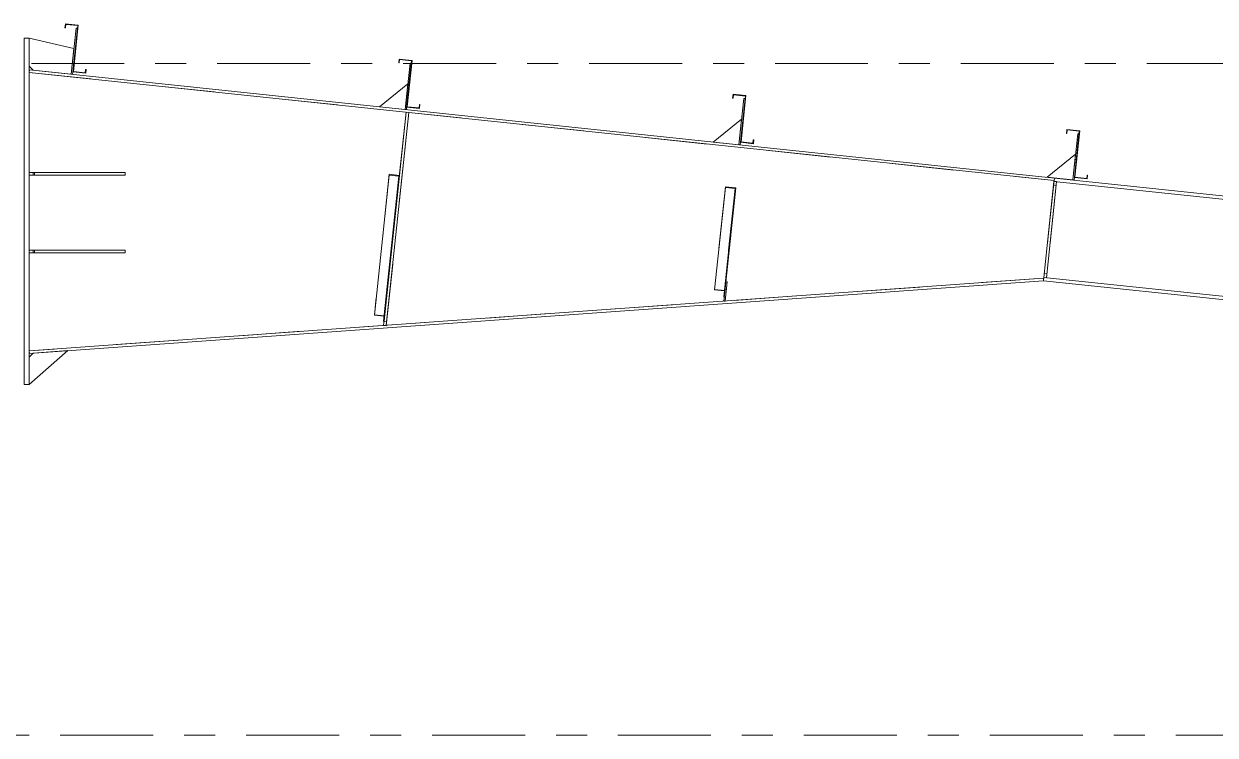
# Model space of a CAD drawing. Header units: millimetres. Extents: x -49 to 773, y -77 to 497.
# Drawn here: x 350.06 to 388.5, y 431.61 to 454.57 of the extents above; entities that cross this region are included whole.
import ezdxf

# ---------------------------------------------------------------- set-up
doc = ezdxf.new("R2010")
doc.units = ezdxf.units.MM
for name, pattern in [('XKITLINE00', [0]), ('XKITLINE02', [4, 2, -2]), ('XKITLINE03', [6, 3, -1, 1, -1])]:
    doc.linetypes.add(name, pattern=pattern)
doc.layers.add('Part', color=2, linetype='Continuous', lineweight=0)
doc.layers.add('S-grid', color=1, linetype='Continuous', lineweight=0)

# ---------------------------------------------------------------- blocks, each defined once
blk = doc.blocks.new('*A375')
at = {"layer": 'Part'}
blk.add_hatch(color=3, dxfattribs=at).paths.add_polyline_path([(361.845, 449.68), (361.849, 449.712), (362.18, 449.677), (362.112, 449.032), (362.096, 449.034), (362.16, 449.646)], flags=17)
blk = doc.blocks.new('*A376')
at = {"layer": 'Part'}
blk.add_hatch(color=3, dxfattribs=at).paths.add_polyline_path([(372.697, 449.282), (372.7, 449.308), (373.031, 449.273), (372.976, 448.752), (372.959, 448.754), (373.012, 449.249)], flags=17)
blk = doc.blocks.new('*A402')
at = {"layer": 'Part'}
blk.add_hatch(color=3, dxfattribs=at).paths.add_polyline_path([(384.361, 449.579), (384.372, 449.688), (384.387, 449.686), (384.374, 449.562), (383.96, 449.606), (384.117, 451.099), (383.732, 451.14), (383.721, 451.03), (383.706, 451.032), (383.719, 451.156), (384.134, 451.112), (383.976, 449.619)], flags=17)
blk = doc.blocks.new('*A403')
at = {"layer": 'Part'}
blk.add_hatch(color=3, dxfattribs=at).paths.add_polyline_path([(384.361, 449.579), (384.372, 449.688), (384.387, 449.686), (384.374, 449.562), (383.96, 449.606), (384.117, 451.099), (383.732, 451.14), (383.721, 451.03), (383.706, 451.032), (383.719, 451.156), (384.134, 451.112), (383.976, 449.619)], flags=17)
blk = doc.blocks.new('*A404')
at = {"layer": 'Part'}
blk.add_hatch(color=3, dxfattribs=at).paths.add_polyline_path([(373.587, 450.715), (373.599, 450.824), (373.613, 450.823), (373.6, 450.698), (373.186, 450.742), (373.343, 452.235), (372.959, 452.276), (372.947, 452.167), (372.932, 452.168), (372.946, 452.293), (373.36, 452.249), (373.202, 450.755)], flags=17)
blk = doc.blocks.new('*A405')
at = {"layer": 'Part'}
blk.add_hatch(color=3, dxfattribs=at).paths.add_polyline_path([(373.587, 450.715), (373.599, 450.824), (373.613, 450.823), (373.6, 450.698), (373.186, 450.742), (373.343, 452.235), (372.959, 452.276), (372.947, 452.167), (372.932, 452.168), (372.946, 452.293), (373.36, 452.249), (373.202, 450.755)], flags=17)
blk = doc.blocks.new('*A406')
at = {"layer": 'Part'}
blk.add_hatch(color=3, dxfattribs=at).paths.add_polyline_path([(362.813, 451.851), (362.825, 451.961), (362.84, 451.959), (362.827, 451.835), (362.412, 451.878), (362.57, 453.372), (362.185, 453.412), (362.174, 453.303), (362.159, 453.305), (362.172, 453.429), (362.586, 453.385), (362.429, 451.892)], flags=17)
blk = doc.blocks.new('*A407')
at = {"layer": 'Part'}
blk.add_hatch(color=3, dxfattribs=at).paths.add_polyline_path([(362.813, 451.851), (362.825, 451.961), (362.84, 451.959), (362.827, 451.835), (362.412, 451.878), (362.57, 453.372), (362.185, 453.412), (362.174, 453.303), (362.159, 453.305), (362.172, 453.429), (362.586, 453.385), (362.429, 451.892)], flags=17)
blk = doc.blocks.new('*A408')
at = {"layer": 'Part'}
blk.add_hatch(color=3, dxfattribs=at).paths.add_polyline_path([(352.04, 452.988), (352.051, 453.097), (352.066, 453.095), (352.053, 452.971), (351.639, 453.015), (351.796, 454.508), (351.412, 454.549), (351.4, 454.439), (351.385, 454.441), (351.398, 454.565), (351.813, 454.522), (351.655, 453.028)], flags=17)
blk = doc.blocks.new('*A409')
at = {"layer": 'Part'}
blk.add_hatch(color=3, dxfattribs=at).paths.add_polyline_path([(352.04, 452.988), (352.051, 453.097), (352.066, 453.095), (352.053, 452.971), (351.639, 453.015), (351.796, 454.508), (351.412, 454.549), (351.4, 454.439), (351.385, 454.441), (351.398, 454.565), (351.813, 454.522), (351.655, 453.028)], flags=17)
blk = doc.blocks.new('*A1452')
at = {"layer": 'S-grid', "color": 1, "linetype": 'XKITLINE03', "lineweight": 0}
blk.add_line((260.3, 453.282), (436.33, 453.282), dxfattribs=at)
blk = doc.blocks.new('*A1453')
at = {"layer": 'S-grid', "color": 1, "linetype": 'XKITLINE03', "lineweight": 0}
blk.add_line((-8.768, 431.615), (570.364, 431.615), dxfattribs=at)
blk = doc.blocks.new('*A1738')
at = {"layer": 'Part', "color": 7, "linetype": 'XKITLINE02', "lineweight": 0}
for p, q in [((383.303, 449.482), (382.976, 446.383)), ((383.306, 449.507), (383.315, 449.59)), ((455.948, 441.929), (455.599, 438.614)), ((448.254, 439.497), (447.922, 439.532)), ((448.243, 439.39), (447.911, 439.425))]:
    blk.add_line(p, q, dxfattribs=at)
at = {"layer": 'Part', "color": 2, "linetype": 'XKITLINE00', "lineweight": 0}
for p, q in [((383.306, 449.507), (383.303, 449.482)), ((455.937, 441.821), (383.303, 449.482)), ((383.315, 449.59), (455.948, 441.929)), ((382.976, 446.383), (382.965, 446.275)), ((447.922, 439.532), (382.976, 446.383)), ((447.911, 439.425), (382.965, 446.275)), ((455.61, 438.722), (448.254, 439.497)), ((455.599, 438.614), (448.243, 439.39))]:
    blk.add_line(p, q, dxfattribs=at)
blk = doc.blocks.new('*A1795')
at = {"layer": 'Part', "color": 2, "linetype": 'XKITLINE00', "lineweight": 0}
for p, q in [((353.332, 449.765), (350.232, 449.765)), ((353.332, 449.682), (350.232, 449.682)), ((350.398, 449.682), (350.398, 449.765)), ((353.332, 449.765), (353.332, 449.682))]:
    blk.add_line(p, q, dxfattribs=at)
at = {"layer": 'Part', "color": 7, "linetype": 'XKITLINE02', "lineweight": 0}
for p, q in [((350.232, 449.765), (350.232, 449.682)), ((350.357, 449.682), (350.357, 449.765))]:
    blk.add_line(p, q, dxfattribs=at)
blk = doc.blocks.new('*A1796')
at = {"layer": 'Part', "color": 2, "linetype": 'XKITLINE00', "lineweight": 0}
for p, q in [((353.332, 447.265), (350.232, 447.265)), ((353.332, 447.182), (350.232, 447.182)), ((350.398, 447.182), (350.398, 447.265)), ((353.332, 447.265), (353.332, 447.182))]:
    blk.add_line(p, q, dxfattribs=at)
at = {"layer": 'Part', "color": 7, "linetype": 'XKITLINE02', "lineweight": 0}
for p, q in [((350.232, 447.265), (350.232, 447.182)), ((350.357, 447.182), (350.357, 447.265))]:
    blk.add_line(p, q, dxfattribs=at)
blk = doc.blocks.new('*A1797')
at = {"layer": 'Part', "color": 7, "linetype": 'XKITLINE02', "lineweight": 0}
for p, q in [((350.232, 449.682), (350.232, 449.765)), ((350.232, 449.765), (353.332, 449.765)), ((353.332, 449.682), (350.232, 449.682)), ((350.357, 449.682), (350.357, 449.765)), ((350.398, 449.682), (350.398, 449.765)), ((353.332, 449.682), (353.332, 449.765))]:
    blk.add_line(p, q, dxfattribs=at)
blk = doc.blocks.new('*A1798')
at = {"layer": 'Part', "color": 7, "linetype": 'XKITLINE02', "lineweight": 0}
for p, q in [((350.232, 447.182), (350.232, 447.265)), ((350.232, 447.265), (353.332, 447.265)), ((353.332, 447.182), (350.232, 447.182)), ((350.357, 447.182), (350.357, 447.265)), ((350.398, 447.182), (350.398, 447.265)), ((353.332, 447.182), (353.332, 447.265))]:
    blk.add_line(p, q, dxfattribs=at)
blk = doc.blocks.new('*A1799')
at = {"layer": 'Part', "color": 2, "linetype": 'XKITLINE00', "lineweight": 0}
for p, q in [((351.479, 444.021), (350.232, 442.932)), ((350.357, 443.94), (350.232, 443.806))]:
    blk.add_line(p, q, dxfattribs=at)
at = {"layer": 'Part', "color": 7, "linetype": 'XKITLINE02', "lineweight": 0}
for p, q in [((350.232, 443.806), (350.232, 442.932)), ((351.479, 444.021), (350.357, 443.94))]:
    blk.add_line(p, q, dxfattribs=at)
blk = doc.blocks.new('*A1807')
at = {"layer": 'Part', "color": 2, "linetype": 'XKITLINE00', "lineweight": 0}
for p, q in [((361.845, 449.68), (361.369, 445.166)), ((362.18, 449.677), (361.717, 445.283)), ((361.845, 449.68), (361.849, 449.712)), ((362.16, 449.646), (361.845, 449.68)), ((361.849, 449.712), (362.18, 449.677)), ((362.096, 449.034), (362.16, 449.646)), ((362.096, 449.034), (361.667, 444.97)), ((362.096, 449.034), (362.112, 449.032)), ((361.369, 445.166), (361.684, 445.132)), ((361.667, 444.97), (361.684, 444.969))]:
    blk.add_line(p, q, dxfattribs=at)
at = {"layer": 'Part', "color": 7, "linetype": 'XKITLINE02', "lineweight": 0}
for p, q in [((361.717, 445.283), (361.684, 444.969)), ((361.702, 445.139), (361.37, 445.174))]:
    blk.add_line(p, q, dxfattribs=at)
blk = doc.blocks.new('*A1808')
at = {"layer": 'Part', "color": 2, "linetype": 'XKITLINE00', "lineweight": 0}
blk.add_line((362.45, 452.629), (361.533, 451.887), dxfattribs=at)
at = {"layer": 'Part', "color": 7, "linetype": 'XKITLINE02', "lineweight": 0}
for p, q in [((362.362, 451.8), (362.45, 452.629)), ((361.533, 451.887), (362.362, 451.8))]:
    blk.add_line(p, q, dxfattribs=at)
blk = doc.blocks.new('*A1809')
at = {"layer": 'Part', "color": 2, "linetype": 'XKITLINE00', "lineweight": 0}
for p, q in [((362.52, 453.292), (362.362, 451.8)), ((362.561, 453.287), (362.52, 453.292)), ((362.412, 451.878), (362.404, 451.796))]:
    blk.add_line(p, q, dxfattribs=at)
at = {"layer": 'Part', "color": 7, "linetype": 'XKITLINE02', "lineweight": 0}
for p, q in [((362.412, 451.878), (362.561, 453.287)), ((362.404, 451.796), (362.362, 451.8))]:
    blk.add_line(p, q, dxfattribs=at)
blk = doc.blocks.new('*A1810')
at = {"layer": 'Part', "color": 7, "linetype": 'XKITLINE02', "lineweight": 0}
for p, q in [((362.395, 451.713), (361.669, 444.834)), ((361.752, 444.825), (362.478, 451.704)), ((362.478, 451.704), (362.395, 451.713)), ((361.682, 444.958), (361.765, 444.949)), ((361.669, 444.834), (361.752, 444.825))]:
    blk.add_line(p, q, dxfattribs=at)
blk = doc.blocks.new('*A1811')
at = {"layer": 'Part', "color": 2, "linetype": 'XKITLINE00', "lineweight": 0}
for p, q in [((362.478, 451.704), (361.754, 444.84)), ((362.395, 451.713), (362.18, 449.677)), ((361.717, 445.283), (361.669, 444.834))]:
    blk.add_line(p, q, dxfattribs=at)
at = {"layer": 'Part', "color": 7, "linetype": 'XKITLINE02', "lineweight": 0}
for p, q in [((362.478, 451.704), (362.395, 451.713)), ((362.18, 449.677), (361.717, 445.283)), ((361.682, 444.958), (361.765, 444.949)), ((361.752, 444.825), (361.669, 444.834)), ((361.754, 444.84), (361.752, 444.825))]:
    blk.add_line(p, q, dxfattribs=at)
blk = doc.blocks.new('*A1812')
at = {"layer": 'Part', "color": 2, "linetype": 'XKITLINE00', "lineweight": 0}
for p, q in [((372.697, 449.282), (372.349, 445.988)), ((373.031, 449.273), (372.689, 446.028)), ((372.697, 449.282), (372.7, 449.308)), ((373.012, 449.249), (372.697, 449.282)), ((372.7, 449.308), (373.031, 449.273)), ((372.959, 448.754), (373.012, 449.249)), ((372.959, 448.754), (372.643, 445.754)), ((372.959, 448.754), (372.976, 448.752)), ((372.349, 445.988), (372.664, 445.954)), ((372.643, 445.754), (372.66, 445.752))]:
    blk.add_line(p, q, dxfattribs=at)
at = {"layer": 'Part', "color": 7, "linetype": 'XKITLINE02', "lineweight": 0}
for p, q in [((372.35, 445.998), (372.682, 445.963)), ((372.66, 445.752), (372.689, 446.028))]:
    blk.add_line(p, q, dxfattribs=at)
blk = doc.blocks.new('*A1813')
at = {"layer": 'Part', "color": 2, "linetype": 'XKITLINE00', "lineweight": 0}
blk.add_line((383.997, 450.356), (383.081, 449.615), dxfattribs=at)
at = {"layer": 'Part', "color": 7, "linetype": 'XKITLINE02', "lineweight": 0}
for p, q in [((383.909, 449.527), (383.997, 450.356)), ((383.081, 449.615), (383.909, 449.527))]:
    blk.add_line(p, q, dxfattribs=at)
blk = doc.blocks.new('*A1814')
at = {"layer": 'Part', "color": 2, "linetype": 'XKITLINE00', "lineweight": 0}
for p, q in [((384.067, 451.019), (383.909, 449.527)), ((384.108, 451.015), (384.067, 451.019)), ((383.96, 449.606), (383.951, 449.523))]:
    blk.add_line(p, q, dxfattribs=at)
at = {"layer": 'Part', "color": 7, "linetype": 'XKITLINE02', "lineweight": 0}
for p, q in [((383.96, 449.606), (384.108, 451.015)), ((383.951, 449.523), (383.909, 449.527))]:
    blk.add_line(p, q, dxfattribs=at)
blk = doc.blocks.new('*A1815')
at = {"layer": 'Part', "color": 2, "linetype": 'XKITLINE00', "lineweight": 0}
blk.add_line((373.223, 451.492), (372.307, 450.751), dxfattribs=at)
at = {"layer": 'Part', "color": 7, "linetype": 'XKITLINE02', "lineweight": 0}
for p, q in [((373.136, 450.664), (373.223, 451.492)), ((372.307, 450.751), (373.136, 450.664))]:
    blk.add_line(p, q, dxfattribs=at)
blk = doc.blocks.new('*A1816')
at = {"layer": 'Part', "color": 2, "linetype": 'XKITLINE00', "lineweight": 0}
for p, q in [((373.293, 452.155), (373.136, 450.664)), ((373.335, 452.151), (373.293, 452.155)), ((373.186, 450.742), (373.177, 450.659))]:
    blk.add_line(p, q, dxfattribs=at)
at = {"layer": 'Part', "color": 7, "linetype": 'XKITLINE02', "lineweight": 0}
for p, q in [((373.186, 450.742), (373.335, 452.151)), ((373.177, 450.659), (373.136, 450.664))]:
    blk.add_line(p, q, dxfattribs=at)
blk = doc.blocks.new('*A1817')
at = {"layer": 'Part', "color": 7, "linetype": 'XKITLINE02', "lineweight": 0}
for p, q in [((372.711, 446.241), (372.646, 445.62)), ((372.687, 445.615), (372.753, 446.237)), ((372.753, 446.237), (372.711, 446.241)), ((372.646, 445.62), (372.687, 445.615)), ((372.659, 445.744), (372.7, 445.74))]:
    blk.add_line(p, q, dxfattribs=at)
blk = doc.blocks.new('*A1818')
at = {"layer": 'Part', "color": 2, "linetype": 'XKITLINE00', "lineweight": 0}
for p, q in [((372.689, 446.028), (372.646, 445.62)), ((372.753, 446.237), (372.688, 445.623)), ((372.711, 446.241), (372.753, 446.237))]:
    blk.add_line(p, q, dxfattribs=at)
at = {"layer": 'Part', "color": 7, "linetype": 'XKITLINE02', "lineweight": 0}
for p, q in [((372.689, 446.028), (372.711, 446.241)), ((372.687, 445.615), (372.646, 445.62)), ((372.659, 445.744), (372.7, 445.74)), ((372.688, 445.623), (372.687, 445.615))]:
    blk.add_line(p, q, dxfattribs=at)
blk = doc.blocks.new('*A1819')
at = {"layer": 'Part', "color": 2, "linetype": 'XKITLINE00', "lineweight": 0}
for p, q in [((382.976, 446.383), (383.303, 449.482)), ((383.386, 449.473), (383.059, 446.374))]:
    blk.add_line(p, q, dxfattribs=at)
at = {"layer": 'Part', "color": 7, "linetype": 'XKITLINE02', "lineweight": 0}
for p, q in [((383.303, 449.482), (383.386, 449.473)), ((383.29, 449.358), (383.373, 449.349)), ((382.976, 446.383), (383.059, 446.374)), ((382.989, 446.507), (383.072, 446.498))]:
    blk.add_line(p, q, dxfattribs=at)
blk = doc.blocks.new('*A1820')
at = {"layer": 'Part', "color": 7, "linetype": 'XKITLINE02', "lineweight": 0}
for p, q in [((383.303, 449.482), (382.976, 446.383)), ((383.386, 449.473), (383.059, 446.374)), ((383.303, 449.482), (383.386, 449.473)), ((383.29, 449.358), (383.373, 449.349)), ((383.059, 446.374), (382.976, 446.383)), ((383.072, 446.498), (382.989, 446.507))]:
    blk.add_line(p, q, dxfattribs=at)
blk = doc.blocks.new('*A1821')
at = {"layer": 'Part', "color": 7, "linetype": 'XKITLINE02', "lineweight": 0}
for p, q in [((361.849, 449.712), (361.369, 445.166)), ((362.16, 449.646), (361.667, 444.97)), ((361.684, 444.969), (362.18, 449.677)), ((361.369, 445.166), (361.684, 445.132)), ((361.37, 445.174), (361.702, 445.139)), ((361.667, 444.97), (361.684, 444.969))]:
    blk.add_line(p, q, dxfattribs=at)
blk = doc.blocks.new('*A1822')
at = {"layer": 'Part', "color": 7, "linetype": 'XKITLINE02', "lineweight": 0}
for p, q in [((372.7, 449.308), (372.349, 445.988)), ((373.012, 449.249), (372.643, 445.754)), ((372.66, 445.752), (373.031, 449.273)), ((372.35, 445.998), (372.682, 445.963)), ((372.349, 445.988), (372.664, 445.954)), ((372.643, 445.754), (372.66, 445.752))]:
    blk.add_line(p, q, dxfattribs=at)
blk = doc.blocks.new('*A1887')
at = {"layer": 'Part', "color": 2, "linetype": 'XKITLINE00', "lineweight": 0}
for p, q in [((383.706, 451.032), (383.719, 451.156)), ((383.721, 451.03), (383.706, 451.032)), ((383.719, 451.156), (384.134, 451.112)), ((383.732, 451.14), (383.721, 451.03)), ((384.117, 451.099), (383.732, 451.14)), ((383.96, 449.606), (384.117, 451.099)), ((384.134, 451.112), (383.976, 449.619)), ((384.374, 449.562), (383.96, 449.606)), ((383.976, 449.619), (384.361, 449.579)), ((384.361, 449.579), (384.372, 449.688)), ((384.372, 449.688), (384.387, 449.686)), ((384.387, 449.686), (384.374, 449.562))]:
    blk.add_line(p, q, dxfattribs=at)
blk = doc.blocks.new('*A1888')
at = {"layer": 'Part', "color": 2, "linetype": 'XKITLINE00', "lineweight": 0}
for p, q in [((383.706, 451.032), (383.719, 451.156)), ((383.721, 451.03), (383.706, 451.032)), ((383.719, 451.156), (384.134, 451.112)), ((383.732, 451.14), (383.721, 451.03)), ((384.117, 451.099), (383.732, 451.14)), ((383.96, 449.606), (384.117, 451.099)), ((384.134, 451.112), (383.976, 449.619)), ((384.374, 449.562), (383.96, 449.606)), ((383.976, 449.619), (384.361, 449.579)), ((384.361, 449.579), (384.372, 449.688)), ((384.372, 449.688), (384.387, 449.686)), ((384.387, 449.686), (384.374, 449.562))]:
    blk.add_line(p, q, dxfattribs=at)
blk = doc.blocks.new('*A1889')
at = {"layer": 'Part', "color": 2, "linetype": 'XKITLINE00', "lineweight": 0}
for p, q in [((372.932, 452.168), (372.946, 452.293)), ((372.947, 452.167), (372.932, 452.168)), ((372.946, 452.293), (373.36, 452.249)), ((372.959, 452.276), (372.947, 452.167)), ((373.343, 452.235), (372.959, 452.276)), ((373.186, 450.742), (373.343, 452.235)), ((373.36, 452.249), (373.202, 450.755)), ((373.6, 450.698), (373.186, 450.742)), ((373.202, 450.755), (373.587, 450.715)), ((373.587, 450.715), (373.599, 450.824)), ((373.599, 450.824), (373.613, 450.823)), ((373.613, 450.823), (373.6, 450.698))]:
    blk.add_line(p, q, dxfattribs=at)
blk = doc.blocks.new('*A1890')
at = {"layer": 'Part', "color": 2, "linetype": 'XKITLINE00', "lineweight": 0}
for p, q in [((372.932, 452.168), (372.946, 452.293)), ((372.947, 452.167), (372.932, 452.168)), ((372.946, 452.293), (373.36, 452.249)), ((372.959, 452.276), (372.947, 452.167)), ((373.343, 452.235), (372.959, 452.276)), ((373.186, 450.742), (373.343, 452.235)), ((373.36, 452.249), (373.202, 450.755)), ((373.6, 450.698), (373.186, 450.742)), ((373.202, 450.755), (373.587, 450.715)), ((373.587, 450.715), (373.599, 450.824)), ((373.599, 450.824), (373.613, 450.823)), ((373.613, 450.823), (373.6, 450.698))]:
    blk.add_line(p, q, dxfattribs=at)
blk = doc.blocks.new('*A1891')
at = {"layer": 'Part', "color": 2, "linetype": 'XKITLINE00', "lineweight": 0}
for p, q in [((362.159, 453.305), (362.172, 453.429)), ((362.174, 453.303), (362.159, 453.305)), ((362.172, 453.429), (362.586, 453.385)), ((362.185, 453.412), (362.174, 453.303)), ((362.57, 453.372), (362.185, 453.412)), ((362.412, 451.878), (362.57, 453.372)), ((362.586, 453.385), (362.429, 451.892)), ((362.827, 451.835), (362.412, 451.878)), ((362.429, 451.892), (362.813, 451.851)), ((362.813, 451.851), (362.825, 451.961)), ((362.825, 451.961), (362.84, 451.959)), ((362.84, 451.959), (362.827, 451.835))]:
    blk.add_line(p, q, dxfattribs=at)
blk = doc.blocks.new('*A1892')
at = {"layer": 'Part', "color": 2, "linetype": 'XKITLINE00', "lineweight": 0}
for p, q in [((362.159, 453.305), (362.172, 453.429)), ((362.174, 453.303), (362.159, 453.305)), ((362.172, 453.429), (362.586, 453.385)), ((362.185, 453.412), (362.174, 453.303)), ((362.57, 453.372), (362.185, 453.412)), ((362.412, 451.878), (362.57, 453.372)), ((362.586, 453.385), (362.429, 451.892)), ((362.827, 451.835), (362.412, 451.878)), ((362.429, 451.892), (362.813, 451.851)), ((362.813, 451.851), (362.825, 451.961)), ((362.825, 451.961), (362.84, 451.959)), ((362.84, 451.959), (362.827, 451.835))]:
    blk.add_line(p, q, dxfattribs=at)
blk = doc.blocks.new('*A1893')
at = {"layer": 'Part', "color": 2, "linetype": 'XKITLINE00', "lineweight": 0}
for p, q in [((351.385, 454.441), (351.398, 454.565)), ((351.398, 454.565), (351.813, 454.522)), ((351.412, 454.549), (351.4, 454.439)), ((351.796, 454.508), (351.412, 454.549)), ((351.639, 453.015), (351.796, 454.508)), ((351.813, 454.522), (351.655, 453.028)), ((351.4, 454.439), (351.385, 454.441)), ((352.053, 452.971), (351.639, 453.015)), ((351.655, 453.028), (352.04, 452.988)), ((352.04, 452.988), (352.051, 453.097)), ((352.051, 453.097), (352.066, 453.095)), ((352.066, 453.095), (352.053, 452.971))]:
    blk.add_line(p, q, dxfattribs=at)
blk = doc.blocks.new('*A1894')
at = {"layer": 'Part', "color": 2, "linetype": 'XKITLINE00', "lineweight": 0}
for p, q in [((351.385, 454.441), (351.398, 454.565)), ((351.398, 454.565), (351.813, 454.522)), ((351.412, 454.549), (351.4, 454.439)), ((351.796, 454.508), (351.412, 454.549)), ((351.639, 453.015), (351.796, 454.508)), ((351.813, 454.522), (351.655, 453.028)), ((351.4, 454.439), (351.385, 454.441)), ((352.053, 452.971), (351.639, 453.015)), ((351.655, 453.028), (352.04, 452.988)), ((352.04, 452.988), (352.051, 453.097)), ((352.051, 453.097), (352.066, 453.095)), ((352.066, 453.095), (352.053, 452.971))]:
    blk.add_line(p, q, dxfattribs=at)
blk = doc.blocks.new('*A1903')
at = {"layer": 'Part', "color": 2, "linetype": 'XKITLINE00', "lineweight": 0}
for p, q in [((350.232, 444.015), (382.959, 446.358)), ((382.965, 446.275), (350.238, 443.932)), ((382.959, 446.358), (382.965, 446.275)), ((350.232, 444.015), (350.238, 443.932))]:
    blk.add_line(p, q, dxfattribs=at)
blk = doc.blocks.new('*A1904')
at = {"layer": 'Part', "color": 2, "linetype": 'XKITLINE00', "lineweight": 0}
for p, q in [((350.232, 452.996), (350.241, 453.078)), ((383.306, 449.507), (350.232, 452.996)), ((383.315, 449.59), (350.241, 453.078)), ((383.315, 449.59), (383.306, 449.507))]:
    blk.add_line(p, q, dxfattribs=at)
blk = doc.blocks.new('*A1905')
at = {"layer": 'Part', "color": 7, "linetype": 'XKITLINE02', "lineweight": 0}
for p, q in [((350.232, 444.015), (350.232, 452.996)), ((350.232, 452.996), (383.306, 449.507)), ((383.306, 449.507), (382.974, 446.359)), ((382.959, 446.358), (350.232, 444.015))]:
    blk.add_line(p, q, dxfattribs=at)
at = {"layer": 'Part', "color": 2, "linetype": 'XKITLINE00', "lineweight": 0}
blk.add_line((382.974, 446.359), (382.959, 446.358), dxfattribs=at)
blk = doc.blocks.new('*A1908')
at = {"layer": 'Part', "color": 2, "linetype": 'XKITLINE00', "lineweight": 0}
for p, q in [((350.065, 442.932), (350.065, 454.099)), ((350.065, 454.099), (350.232, 454.099)), ((350.232, 454.099), (350.232, 442.932)), ((350.232, 442.932), (350.065, 442.932))]:
    blk.add_line(p, q, dxfattribs=at)
blk = doc.blocks.new('*A1911')
at = {"layer": 'Part', "color": 2, "linetype": 'XKITLINE00', "lineweight": 0}
for p, q in [((351.676, 453.765), (350.232, 454.099)), ((350.356, 453.066), (350.232, 453.204))]:
    blk.add_line(p, q, dxfattribs=at)
at = {"layer": 'Part', "color": 7, "linetype": 'XKITLINE02', "lineweight": 0}
for p, q in [((350.232, 453.204), (350.232, 454.099)), ((351.676, 453.765), (351.589, 452.936)), ((351.589, 452.936), (350.356, 453.066))]:
    blk.add_line(p, q, dxfattribs=at)
blk = doc.blocks.new('*A1912')
at = {"layer": 'Part', "color": 2, "linetype": 'XKITLINE00', "lineweight": 0}
for p, q in [((351.746, 454.428), (351.589, 452.936)), ((351.787, 454.424), (351.746, 454.428)), ((351.639, 453.015), (351.63, 452.932))]:
    blk.add_line(p, q, dxfattribs=at)
at = {"layer": 'Part', "color": 7, "linetype": 'XKITLINE02', "lineweight": 0}
for p, q in [((351.639, 453.015), (351.787, 454.424)), ((351.63, 452.932), (351.589, 452.936))]:
    blk.add_line(p, q, dxfattribs=at)

msp = doc.modelspace()

# ---------------------------------------------------------------- block references
at = {"lineweight": 0}
for name in ['*A1452', '*A408', '*A409', '*A1893', '*A1894', '*A1908', '*A1911', '*A1912', '*A406', '*A407', '*A1891', '*A1892', '*A1904', '*A1905', '*A1809', '*A1808', '*A404', '*A405', '*A1889', '*A1890', '*A1816', '*A1810', '*A1811', '*A1815', '*A402', '*A403', '*A1887', '*A1888', '*A1814', '*A1813', '*A1795', '*A1797', '*A1807', '*A1821', '*A375', '*A1738', '*A1819', '*A1820', '*A1812', '*A1822', '*A376', '*A1796', '*A1798', '*A1903', '*A1817', '*A1818', '*A1799', '*A1453']:
    msp.add_blockref(name, (0, 0), dxfattribs=at)

doc.saveas('drawing.dxf')
